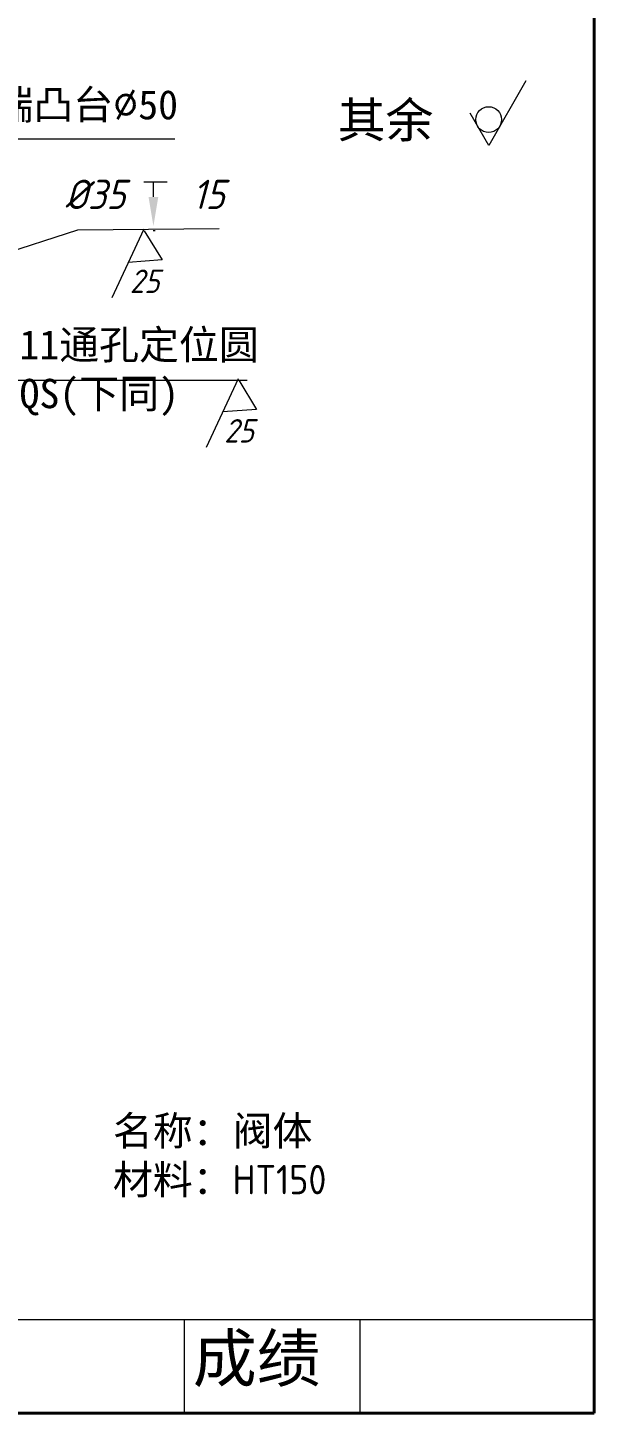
# Model space of a CAD drawing. Header units: millimetres. Extents: x 52 to 382, y 56 to 281.
# Drawn here: x 333.8 to 382.2, y 56.1 to 174.4 of the extents above; entities that cross this region are included whole.
import ezdxf

# ---------------------------------------------------------------- set-up
doc = ezdxf.new("R2010")
doc.units = ezdxf.units.MM
for name, color, linetype, lineweight in [('粗实线', 7, 'Continuous', 40), ('细实线', 7, 'Continuous', 15), ('细线', 7, 'Continuous', 13)]:
    doc.layers.add(name, color=color, linetype=linetype, lineweight=lineweight)
doc.styles.add('style4', font='isocp.shx')
doc.styles.add('数字', font='isocp.shx', dxfattribs={"oblique": 15})

# ---------------------------------------------------------------- blocks, each defined once
blk = doc.blocks.new('粗糙度2')
at = {"layer": '细线'}
for p, q in [((5.77, 10), (0, 0)), ((0, 0), (-2.89, 5))]:
    blk.add_line(p, q, dxfattribs=at)
blk.add_circle((0, 4), 2, dxfattribs=at)

msp = doc.modelspace()

# ---------------------------------------------------------------- linework, layer by layer
at = {"layer": '粗实线'}
for p, q in [((382.166, 56.127), (382.166, 273.127)), ((52.166, 56.127), (382.166, 56.127))]:
    msp.add_line(p, q, dxfattribs=at)
at = {"layer": '细实线'}
for p, q in [((328.75, 164.929), (346.34, 164.929)), ((343.671, 161.248), (345.671, 161.248)), ((344.495, 159.976), (344.495, 161.248)), ((301.603, 145.35), (338.026, 157.161)), ((338.026, 157.161), (350.127, 157.278)), ((343.671, 157.216), (340.94, 151.355)), ((343.72, 157.081), (345.236, 154.592)), ((344.653, 157.079), (344.471, 157.079)), ((345.236, 154.592), (342.348, 154.377)), ((324.089, 144.315), (352.511, 144.315)), ((351.739, 144.449), (349.008, 138.588)), ((351.788, 144.315), (353.305, 141.825)), ((353.305, 141.825), (350.416, 141.61))]:
    msp.add_line(p, q, dxfattribs=at)
msp.add_solid([(344.078, 159.976), (344.912, 159.976), (344.495, 157.476)], dxfattribs=at)
at = {"layer": '细线'}
for p, q in [((52.166, 64.127), (382.166, 64.127)), ((347.166, 56.127), (347.166, 64.127)), ((362.166, 56.127), (362.166, 64.127))]:
    msp.add_line(p, q, dxfattribs=at)

# ---------------------------------------------------------------- block references
at = {"layer": '细线', "xscale": 0.5500000000000114, "yscale": 0.5500000000000114, "zscale": 0.55}
msp.add_blockref('粗糙度2', (373.14, 164.374), dxfattribs=at)

# ---------------------------------------------------------------- texts
at = {"layer": '细实线', "attachment_point": 1}
for s, insert, char_height, width, style in [('{\\f仿宋_GB2312|b0|i0|c134|p49;两端凸台\\Ftxt.shx;%%c\\f仿宋_GB2312|b0|i0|c134|p49;50}', (327.417, 169.095), 2.5, 25.50578, 'style4'), ('{\\f仿宋_GB2312|b0|i0|c134|p49;其余}', (360.234, 168.029), 3, 11.1399, 'style4'), ('%%c35    15', (336.947, 161.436), 2.5, 18.9257, '数字'), ('25', (342.475, 153.768), 2, 18.9257, '数字'), ('4{\\f仿宋_GB2312|b0|i0|c134|p49;×\\Ftxt.shx;%%c\\f仿宋_GB2312|b0|i0|c134|p49;11通孔定位圆\\Ftxt.shx;%%c\\f仿宋_GB2312|b0|i0|c134|p49;78EQS(下同)}', (325.813, 148.603), 2.5, 27.6865, 'style4'), ('25', (350.543, 141.002), 2, 18.9257, '数字'), ('{\\f宋体|b0|i0|c134|p18;名称：阀体\\P材料：}HT150', (341.038, 81.492), 2.5, 41.4773, 'style4')]:
    msp.add_mtext(s, dxfattribs=dict(at, insert=insert, char_height=char_height, width=width, style=style))
at = {"layer": '细线', "insert": (347.864, 62.833), "char_height": 4, "width": 13.2641, "attachment_point": 1}
msp.add_mtext('{\\f仿宋_GB2312|b0|i0|c134|p49;成绩}', dxfattribs=at)

doc.saveas('drawing.dxf')
